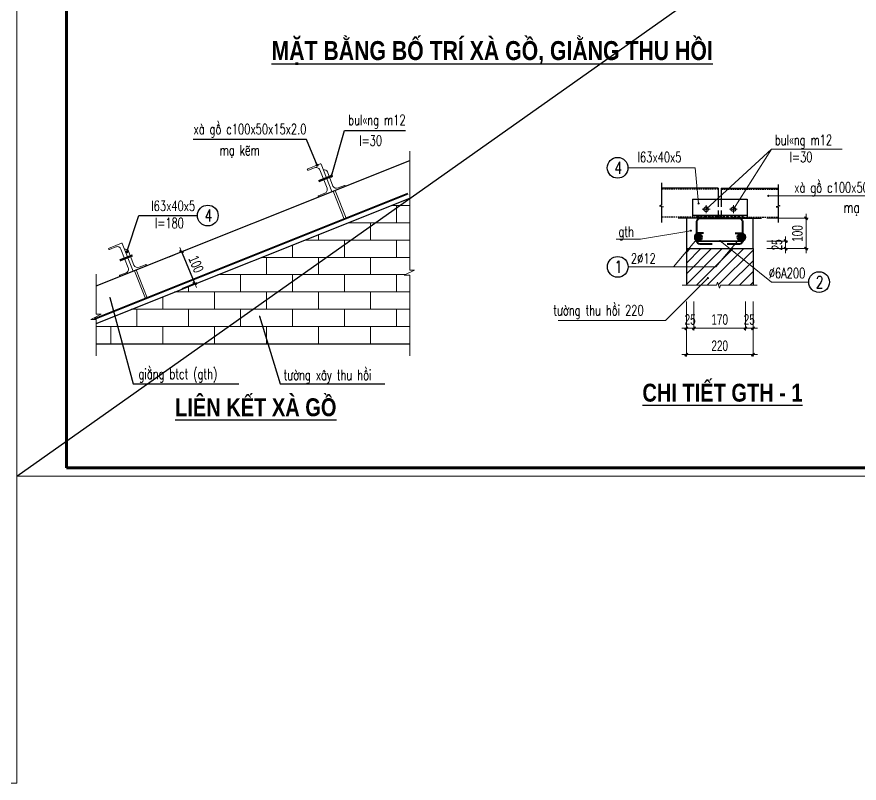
# Model space of a CAD drawing. Header units: millimetres. Extents: x -178395 to 493851, y -561170 to -280028.
# Drawn here: x 204051 to 220347, y -480365 to -465535 of the extents above; entities that cross this region are included whole.
import ezdxf
from ezdxf.enums import TextEntityAlignment as Align

# ---------------------------------------------------------------- set-up
doc = ezdxf.new("R2010")
doc.units = ezdxf.units.MM
doc.header["$MEASUREMENT"] = 0
doc.header["$PDMODE"] = 32
for name, pattern in [('CENTER', [2, 1.25, -0.25, 0.25, -0.25]), ('DASHDOT', [1, 0.5, -0.25, 0, -0.25]), ('HIDDEN', [0.375, 0.25, -0.125])]:
    doc.linetypes.add(name, pattern=pattern)
doc.layers.get('Defpoints').update_dxf_attribs({"color": 1})
doc.layers.add('8', color=8, linetype='Continuous')
doc.layers.add('KHUAT', color=25, linetype='HIDDEN')
doc.layers.add('KCS_Plotter', color=11, linetype='Continuous', plot=False)
for name, color, linetype, lineweight in [('Khungten_LCDI', 7, 'Continuous', 5), ('KICHTHUOC', 8, 'Continuous', 18), ('LC Dim', 8, 'Continuous', 18), ('LC Hatch', 252, 'Continuous', 9), ('LC ISO', 153, 'Continuous', 13), ('LC Khac', 4, 'Continuous', 9), ('LC Net dam 1', 30, 'Continuous', 30), ('LC Net dam2', 6, 'Continuous', 40), ('LC Net dam3', 1, 'Continuous', 60), ('LC Net thay', 63, 'Continuous', 25), ('LC Net truc', 79, 'DASHDOT', 13), ('LC Text1', 3, 'Continuous', 20), ('LC Text2', 7, 'Continuous', 25), ('NOTES', 8, 'Continuous', 15), ('truc', 76, 'CENTER', 9)]:
    doc.layers.add(name, color=color, linetype=linetype, lineweight=lineweight)
doc.styles.add('HOATBIF', font='hoatbif.shx', dxfattribs={"width": 0.7})
doc.styles.add('Khungten', font='VHAVAN.TTF', dxfattribs={"width": 0.9, "height": 5000})
doc.styles.add('LC 1', font='VHAVANB.TTF')
doc.styles.add('LC 3', font='vnsimli.shx', dxfattribs={"width": 0.75})
doc.styles.add('LC3', font='VHARIALB.TTF', dxfattribs={"width": 0.8})
doc.styles.add('Title', font='VHBLACK.TTF', dxfattribs={"width": 0.8})
doc.dimstyles.new('1-20', dxfattribs={"dimscale": 100, "dimtxt": 2.5, "dimasz": 0.35, "dimexe": 0.5, "dimexo": 0, "dimgap": 0.8, "dimtad": 1, "dimdec": 0, "dimlfac": 0.2, "dimzin": 0, "dimdsep": 46, "dimtxsty": 'HOATBIF', "dimblk1": 'DOT', "dimblk2": 'DOT', "dimsah": 1, "dimcen": -1, "dimdle": 1, "dimclrd": 256, "dimclre": 256, "dimclrt": 4, "dimadec": 3, "dimazin": 2, "dimtfac": 0.3333333333333333, "dimtdec": 0, "dimtix": 1, "dimtmove": 2, "dimatfit": 3, "dimldrblk": 'DOT', "dimfxl": 1, "dimtvp": 0.8333333333333334, "dimtolj": 1, "dimtzin": 0, "dimarcsym": 0})
doc.dimstyles.new('1.4 of 1-100', dxfattribs={"dimscale": 140, "dimtxt": 2.5, "dimasz": 0.35, "dimexe": 0.5, "dimexo": 0, "dimgap": 0.8, "dimtad": 1, "dimdec": 0, "dimzin": 0, "dimdsep": 46, "dimtxsty": 'HOATBIF', "dimblk1": 'DOT', "dimblk2": 'DOT', "dimsah": 1, "dimcen": -1, "dimdle": 1, "dimclrd": 256, "dimclre": 256, "dimclrt": 4, "dimadec": 3, "dimazin": 2, "dimtfac": 0.3333333333333333, "dimtdec": 0, "dimtix": 1, "dimtmove": 2, "dimatfit": 3, "dimldrblk": 'DOT', "dimfxl": 1, "dimtvp": 0.8333333333333331, "dimtolj": 1, "dimtzin": 0, "dimarcsym": 0})
doc.dimstyles.new('DIM CHUAN', dxfattribs={"dimscale": 60, "dimtxt": 2.5, "dimasz": 0.35, "dimexe": 0.5, "dimexo": 0, "dimgap": 0.8, "dimtad": 1, "dimdec": 0, "dimzin": 0, "dimdsep": 46, "dimtxsty": 'HOATBIF', "dimblk1": 'DOT', "dimblk2": 'DOT', "dimsah": 1, "dimcen": -1, "dimdle": 1, "dimclrd": 256, "dimclre": 256, "dimclrt": 4, "dimadec": 3, "dimazin": 2, "dimtfac": 0.3333333333333333, "dimtdec": 0, "dimtix": 1, "dimtmove": 2, "dimatfit": 3, "dimldrblk": 'DOT', "dimfxl": 1, "dimtvp": 0.8333333333333331, "dimtolj": 1, "dimtzin": 0, "dimarcsym": 0})
doc.dimstyles.new('mb', dxfattribs={"dimscale": 71, "dimtxt": 2.5, "dimasz": 0.35, "dimexe": 0.5, "dimexo": 0, "dimgap": 0.8, "dimtad": 1, "dimdec": 0, "dimzin": 0, "dimdsep": 46, "dimtxsty": 'HOATBIF', "dimblk1": 'DOT', "dimblk2": 'DOT', "dimsah": 1, "dimcen": -1, "dimdle": 1, "dimclrd": 256, "dimclre": 256, "dimclrt": 4, "dimadec": 3, "dimazin": 2, "dimtfac": 0.3333333333333333, "dimtdec": 0, "dimtix": 1, "dimtmove": 2, "dimatfit": 3, "dimldrblk": 'DOT', "dimfxl": 1, "dimtvp": 0.8333333333333331, "dimtolj": 1, "dimtzin": 0, "dimarcsym": 0})

# ---------------------------------------------------------------- blocks, each defined once
blk = doc.blocks.new('lcdi fix')
at = {"layer": 'Defpoints', "lineweight": 0}
blk.add_lwpolyline([(-1199.999999582767, -14849.99999999255), (-1199.999999582767, 14849.99999999255), (40799.99891111254, 14849.99999999255), (40799.99891111254, -14849.99999999255)], close=True, dxfattribs=at)
at = {"layer": 'Khungten_LCDI', "color": 5, "lineweight": 60}
blk.add_lwpolyline([(0, -14649.99999999255), (0, 14649.99999999255), (40599.99891117215, 14649.99999999255), (40599.99891117215, -14649.99999999255)], close=True, dxfattribs=at)
at = {"color": 7, "style": 'Khungten', "width": 0.8}
for tag, p in [('REVISION', (39498.75271332351, -10746.30395446718)), ('NGAYHT', (39546.07422497955, -11609.37091637403))]:
    blk.add_attdef(tag, text='', height=199.998925739526, dxfattribs=at).set_placement(p, align=Align.CENTER)
at = {"layer": 'LC Text1', "color": 3, "style": 'LC 1', "width": 1.834005631990714}
for tag, p, p2 in [('TENBANVE1', (36912.65773373929, -8885.760238945484), (40339.14503431407, -8885.760238945484)), ('TENBANVE2', (36912.65773373929, -9562.465564332902), (40339.14503431407, -9562.465564332902))]:
    blk.add_attdef(tag, text='', height=249.9999935159642, dxfattribs=at).set_placement(p, p2, align=Align.FIT)
at = {"layer": 'LC Text1', "style": 'Title', "width": 0.7}
blk.add_attdef('SOBANVE', text='', height=249.9999935159641, dxfattribs=at).set_placement((39561.98232412425, -13896.18071823567), align=Align.CENTER)
blk = doc.blocks.new('DOT')
at = {"layer": 'LC Dim'}
blk.add_line((-3, 0), (3, 0), dxfattribs=at)
at = {"layer": 'LC Dim', "color": 4}
blk.add_line((-1, -1), (1, 1), dxfattribs=at)
blk.add_lwpolyline([(0.5, 1), (-1, -0.5), (-0.5, -1), (1, 0.5)], close=True, dxfattribs=at)
blk = doc.blocks.new('*D498')
at = {"layer": 'Defpoints', "color": 0, "ltscale": 2, "transparency": 16777216}
for p in [(-3608.654540436793, 1438.132831980823), (-3184.290618996, 1000.90138916399), (-3389.696993895879, 914.9385336191624)]:
    blk.add_point(p, dxfattribs=at)
at = {"layer": 'LC Dim', "lineweight": -2, "ltscale": 2, "transparency": 16777216}
for p, q in [((-3608.654540436793, 1438.132831980823), (-3370.961543670694, 1537.607683990557)), ((-3393.78976801148, 1501.495052219296), (-3193.749016521435, 1023.502024470344)), ((-3389.696993895879, 914.9385336191624), (-3152.003997129779, 1014.413385628896))]:
    blk.add_line(p, q, dxfattribs=at)
at = {"layer": 'LC Dim', "lineweight": -2, "ltscale": 2, "transparency": 16777216, "xscale": 24.5, "yscale": 24.5, "zscale": 24.5}
for p, rotation in [((-3403.248165536915, 1524.09568752565), 112.7093784008756), ((-3184.290618996, 1000.90138916399), 292.7093784008756)]:
    blk.add_blockref('DOT', p, dxfattribs=dict(at, rotation=rotation))
at = {"layer": 'LC Dim', "color": 4, "ltscale": 2, "transparency": 16777216, "insert": (-3161.394242614951, 1317.897723850937), "char_height": 175, "attachment_point": 5, "rotation": 292.7093784008756, "style": 'HOATBIF'}
blk.add_mtext('\\A1;100', dxfattribs=at)
blk = doc.blocks.new('_Dot')
at = {"color": 0, "linetype": 'ByBlock', "lineweight": -2}
blk.add_line((-0.5, 0), (-1, 0), dxfattribs=at)
at = {"color": 0, "linetype": 'ByBlock', "const_width": 0.5}
blk.add_lwpolyline([(-0.25, 0, 1), (0.25, 0, 1)], format="xyb", close=True, dxfattribs=at)
blk = doc.blocks.new('TIEUDE1')
at = {"layer": 'LC Text2', "color": 7, "style": 'LC 1'}
blk.add_attdef('TIªU§Ò', text='', height=5, dxfattribs=at).set_placement((0, 0), align=Align.BOTTOM_CENTER)
blk.add_attdef('TL', text='', height=3, dxfattribs=at).set_placement((0, -2), align=Align.TOP_CENTER)
blk = doc.blocks.new('theptron1')
at = {"layer": 'LC Net dam3'}
for p, q in [((-0.5, 0), (0.5, 0)), ((-0.3535533905960619, 0.353553390592424), (0.3535533905960619, -0.353553390592424)), ((0.3535533905960619, 0.353553390592424), (-0.3535533905960619, -0.353553390592424)), ((0, 0.5), (0, -0.5))]:
    blk.add_line(p, q, dxfattribs=at)
blk.add_circle((0, 0), 0.4999999999978782, dxfattribs=at)
blk = doc.blocks.new('*D1304')
at = {"layer": 'Defpoints', "color": 0, "ltscale": 2, "transparency": 16777216}
for p in [(724.9209340522648, 1652.937950825552), (1824.920934052265, 1652.937950825552), (1824.920934052265, 777.098471977748)]:
    blk.add_point(p, dxfattribs=at)
at = {"layer": 'LC Dim', "lineweight": -2, "ltscale": 2, "transparency": 16777216}
for p, q in [((724.9209340522648, 1652.937950825552), (724.9209340522648, 742.098471977748)), ((1824.920934052265, 1652.937950825552), (1824.920934052265, 742.098471977748)), ((749.4209340522648, 777.098471977748), (1800.420934052265, 777.098471977748))]:
    blk.add_line(p, q, dxfattribs=at)
at = {"layer": 'LC Dim', "lineweight": -2, "ltscale": 2, "transparency": 16777216, "xscale": 24.5, "yscale": 24.5, "zscale": 24.5, "rotation": 180}
blk.add_blockref('DOT', (724.9209340522648, 777.098471977748), dxfattribs=at)
at = {"layer": 'LC Dim', "lineweight": -2, "ltscale": 2, "transparency": 16777216, "xscale": 24.5, "yscale": 24.5, "zscale": 24.5}
blk.add_blockref('DOT', (1824.920934052265, 777.098471977748), dxfattribs=at)
at = {"layer": 'LC Dim', "color": 4, "ltscale": 2, "transparency": 16777216, "insert": (1274.920934052265, 920.598471977748), "char_height": 175, "attachment_point": 5, "style": 'HOATBIF'}
blk.add_mtext('\\A1;220', dxfattribs=at)
blk = doc.blocks.new('*D1305')
at = {"layer": 'Defpoints', "color": 0, "ltscale": 2, "transparency": 16777216}
for p in [(724.9209340522648, 1652.937950825552), (849.9209340519737, 1652.937950825552), (849.9209340519737, 1210.190448017209)]:
    blk.add_point(p, dxfattribs=at)
at = {"layer": 'LC Dim', "lineweight": -2, "ltscale": 2, "transparency": 16777216}
for p, q in [((724.9209340522648, 1652.937950825552), (724.9209340522648, 1175.190448017209)), ((849.9209340519737, 1652.937950825552), (849.9209340519737, 1175.190448017209)), ((700.4209340522648, 1210.190448017209), (675.9209340522648, 1210.190448017209)), ((724.9209340522648, 1210.190448017209), (849.9209340519737, 1210.190448017209)), ((874.4209340519737, 1210.190448017209), (898.9209340519737, 1210.190448017209))]:
    blk.add_line(p, q, dxfattribs=at)
at = {"layer": 'LC Dim', "lineweight": -2, "ltscale": 2, "transparency": 16777216, "xscale": 24.5, "yscale": 24.5, "zscale": 24.5}
blk.add_blockref('DOT', (724.9209340522648, 1210.190448017209), dxfattribs=at)
at = {"layer": 'LC Dim', "lineweight": -2, "ltscale": 2, "transparency": 16777216, "xscale": 24.5, "yscale": 24.5, "zscale": 24.5, "rotation": 180}
blk.add_blockref('DOT', (849.9209340519737, 1210.190448017209), dxfattribs=at)
at = {"layer": 'LC Dim', "color": 4, "ltscale": 2, "transparency": 16777216, "insert": (787.4209340521193, 1353.690448017209), "char_height": 175, "attachment_point": 5, "style": 'HOATBIF'}
blk.add_mtext('\\A1;25', dxfattribs=at)
blk = doc.blocks.new('*D1306')
at = {"layer": 'Defpoints', "color": 0, "ltscale": 2, "transparency": 16777216}
for p in [(1699.920934052963, 1652.937950825552), (1824.920934052265, 1652.937950825552), (1699.920934052963, 1210.190448017209)]:
    blk.add_point(p, dxfattribs=at)
at = {"layer": 'LC Dim', "lineweight": -2, "ltscale": 2, "transparency": 16777216}
for p, q in [((1699.920934052963, 1652.937950825552), (1699.920934052963, 1175.190448017209)), ((1824.920934052265, 1652.937950825552), (1824.920934052265, 1175.190448017209)), ((1675.420934052963, 1210.190448017209), (1650.920934052963, 1210.190448017209)), ((1824.920934052265, 1210.190448017209), (1699.920934052963, 1210.190448017209)), ((1849.420934052265, 1210.190448017209), (1873.920934052265, 1210.190448017209))]:
    blk.add_line(p, q, dxfattribs=at)
at = {"layer": 'LC Dim', "lineweight": -2, "ltscale": 2, "transparency": 16777216, "xscale": 24.5, "yscale": 24.5, "zscale": 24.5}
blk.add_blockref('DOT', (1699.920934052963, 1210.190448017209), dxfattribs=at)
at = {"layer": 'LC Dim', "lineweight": -2, "ltscale": 2, "transparency": 16777216, "xscale": 24.5, "yscale": 24.5, "zscale": 24.5, "rotation": 180}
blk.add_blockref('DOT', (1824.920934052265, 1210.190448017209), dxfattribs=at)
at = {"layer": 'LC Dim', "color": 4, "ltscale": 2, "transparency": 16777216, "insert": (1762.420934052614, 1353.690448017209), "char_height": 175, "attachment_point": 5, "style": 'HOATBIF'}
blk.add_mtext('\\A1;25', dxfattribs=at)
blk = doc.blocks.new('*D1307')
at = {"layer": 'Defpoints', "color": 0, "ltscale": 2, "transparency": 16777216}
for p in [(849.9209340519737, 1652.937950825552), (1699.920934052963, 1652.937950825552), (1699.920934052963, 1210.190448017209)]:
    blk.add_point(p, dxfattribs=at)
at = {"layer": 'LC Dim', "lineweight": -2, "ltscale": 2, "transparency": 16777216}
for p, q in [((849.9209340519737, 1652.937950825552), (849.9209340519737, 1175.190448017209)), ((1699.920934052963, 1652.937950825552), (1699.920934052963, 1175.190448017209)), ((874.4209340519737, 1210.190448017209), (1675.420934052963, 1210.190448017209))]:
    blk.add_line(p, q, dxfattribs=at)
at = {"layer": 'LC Dim', "lineweight": -2, "ltscale": 2, "transparency": 16777216, "xscale": 24.5, "yscale": 24.5, "zscale": 24.5, "rotation": 180}
blk.add_blockref('DOT', (849.9209340519737, 1210.190448017209), dxfattribs=at)
at = {"layer": 'LC Dim', "lineweight": -2, "ltscale": 2, "transparency": 16777216, "xscale": 24.5, "yscale": 24.5, "zscale": 24.5}
blk.add_blockref('DOT', (1699.920934052963, 1210.190448017209), dxfattribs=at)
at = {"layer": 'LC Dim', "color": 4, "ltscale": 2, "transparency": 16777216, "insert": (1274.920934052469, 1353.690448017209), "char_height": 175, "attachment_point": 5, "style": 'HOATBIF'}
blk.add_mtext('\\A1;170', dxfattribs=at)
blk = doc.blocks.new('*D1308')
at = {"layer": 'Defpoints', "color": 0, "ltscale": 2, "transparency": 16777216}
for p in [(2051.066792997271, 2648.759488234065), (2362.124271565526, 2648.759488234065), (2051.066792997271, 2523.75948823453)]:
    blk.add_point(p, dxfattribs=at)
at = {"layer": 'LC Dim', "lineweight": -2, "ltscale": 2, "transparency": 16777216}
for p, q in [((2051.066792997271, 2648.759488234065), (2397.124271565526, 2648.759488234065)), ((2362.124271565526, 2673.259488234065), (2362.124271565526, 2697.759488234065)), ((2362.124271565526, 2523.75948823453), (2362.124271565526, 2648.759488234065)), ((2051.066792997271, 2523.75948823453), (2397.124271565526, 2523.75948823453)), ((2362.124271565526, 2499.25948823453), (2362.124271565526, 2474.75948823453))]:
    blk.add_line(p, q, dxfattribs=at)
at = {"layer": 'LC Dim', "lineweight": -2, "ltscale": 2, "transparency": 16777216, "xscale": 24.5, "yscale": 24.5, "zscale": 24.5}
for p, rotation in [((2362.124271565526, 2648.759488234065), 270), ((2362.124271565526, 2523.75948823453), 90)]:
    blk.add_blockref('DOT', p, dxfattribs=dict(at, rotation=rotation))
at = {"layer": 'LC Dim', "color": 4, "ltscale": 2, "transparency": 16777216, "insert": (2218.624271565526, 2586.259488234296), "char_height": 175, "attachment_point": 5, "rotation": 90, "style": 'HOATBIF'}
blk.add_mtext('\\A1;25', dxfattribs=at)
blk = doc.blocks.new('*D1309')
at = {"layer": 'Defpoints', "color": 0, "ltscale": 2, "transparency": 16777216}
for p in [(2051.066792997271, 3024.189354287461), (2700.082030845837, 3024.189354287461), (2051.066792997271, 2523.75948823453)]:
    blk.add_point(p, dxfattribs=at)
at = {"layer": 'LC Dim', "lineweight": -2, "ltscale": 2, "transparency": 16777216}
for p, q in [((2051.066792997271, 3024.189354287461), (2735.082030845837, 3024.189354287461)), ((2700.082030845837, 2548.25948823453), (2700.082030845837, 2999.689354287461)), ((2051.066792997271, 2523.75948823453), (2735.082030845837, 2523.75948823453))]:
    blk.add_line(p, q, dxfattribs=at)
at = {"layer": 'LC Dim', "lineweight": -2, "ltscale": 2, "transparency": 16777216, "xscale": 24.5, "yscale": 24.5, "zscale": 24.5}
for p, rotation in [((2700.082030845837, 3024.189354287461), 90), ((2700.082030845837, 2523.75948823453), 270)]:
    blk.add_blockref('DOT', p, dxfattribs=dict(at, rotation=rotation))
at = {"layer": 'LC Dim', "color": 4, "ltscale": 2, "transparency": 16777216, "insert": (2556.582030845837, 2773.974421260995), "char_height": 175, "attachment_point": 5, "rotation": 90, "style": 'HOATBIF'}
blk.add_mtext('\\A1;100', dxfattribs=at)
blk = doc.blocks.new('nvc')
at = {"layer": 'LC Hatch', "ltscale": 2}
h = blk.add_hatch(dxfattribs=at)
h.set_pattern_fill('AR-BRSTD', color=256, scale=107.1428571428571, style=0)
h.set_pattern_definition([(0, (-1487831.567116713, -82404.16787305969), (0, 285.75), []), (90, (-1487831.567116713, -82404.16787305969), (-428.5714285714286, 285.75), [285.75, -285.75])])
h.paths.add_polyline_path([(359.631014135477, 1136.367680967203), (271.3527106299152, 1136.367680967203), (441.1525456053059, 1222.688651973614), (359.631014135477, 1222.688651973614), (359.631014135477, 2410.269518094254), (-4810.574937155718, 342.187137575238), (-4810.574937155718, 0), (359.631014135477, 0)])
at = {"layer": 'KICHTHUOC', "const_width": 36.46894935769157}
for points in [[(-1142.209237450981, 2686.927119646571), (-930.7977339959616, 2771.273119576857)], [(-4421.478378158892, 1379.985883755493), (-4210.066874717289, 1464.331883676932)]]:
    blk.add_lwpolyline(points, dxfattribs=at)
at = {"layer": 'LC ISO'}
blk.add_line((359.631014135477, 0), (-4810.574937155718, 0), dxfattribs=at)
at = {"layer": 'LC ISO', "linetype": 'ByBlock'}
for points in [[(359.631014135477, -191.8833891708637), (359.631014135477, 1136.367680967203), (271.3527106299152, 1136.367680967203), (441.1525456053059, 1222.688651973614), (359.631014135477, 1222.688651973614), (359.631014135477, 3183.068377192714)], [(-4810.574937155718, -191.8833891708637), (-4810.574937155718, 407.2012634254061), (-4898.853240661221, 407.2012634252897), (-4729.053405685772, 493.5222344319336), (-4810.574937156271, 493.5222344318172), (-4810.574937156271, 1151.300335025531)]]:
    blk.add_lwpolyline(points, dxfattribs=at)
at = {"layer": 'LC Khac'}
for p, q in [((-1115.433635290086, 2971.864237748785), (-1328.347331153971, 2886.91891413636)), ((-1101.894588954296, 2966.047493561986), (-922.0605305278004, 2514.822708506719)), ((-1328.347331153971, 2886.91891413636), (-1323.713763561871, 2875.304972865037)), ((-1207.105132574376, 2910.609487629496), (-1310.17471723679, 2869.488228668575)), ((-1123.839997640069, 2874.836510860594), (-1003.025969844501, 2571.553451011307)), ((-997.0611376543675, 2840.379299860564), (-906.8726948317926, 2607.74740038882)), ((-922.203769860309, 2515.182112807524), (-1144.632198039806, 2426.440734592732)), ((-902.7699193505832, 2522.539742700639), (-719.9728687509341, 2063.397329484462)), ((-871.5334038884175, 2535.033559163683), (-688.7366245057347, 2075.891827184008)), ((-819.1708763137722, 2576.178673142102), (-716.1012916521722, 2617.299932102789)), ((-702.5622453269752, 2611.483187906328), (-697.9286777349917, 2599.869246634771)), ((-1144.7974361175, 2426.37511947134), (-1147.734706397387, 2433.752838974702)), ((-1038.808838510377, 2488.334309178055), (-1141.908163071275, 2447.287671128637)), ((-717.8633226675593, 2058.098654909874), (-686.6270784104272, 2070.593152606743)), ((-4394.702776008795, 1664.923001851072), (-4607.616471875299, 1579.977678242023)), ((-4607.616471875299, 1579.977678242023), (-4602.98290428058, 1568.363736968371)), ((-4486.374273295703, 1603.668251734343), (-4589.443857957391, 1562.546992774005)), ((-4403.109138358748, 1567.89527496323), (-4280.645539464793, 1260.47124754556)), ((-4382.156457231977, 1661.001668612356), (-4199.691229222677, 1203.770429026918)), ((-4279.272107373123, 1534.039408346987), (-4186.141835554372, 1300.806164492271)), ((-4098.440017034489, 1269.237437242991), (-3995.370432372103, 1310.358696203562)), ((-3981.831386048972, 1304.541952008964), (-3977.19781845501, 1292.928010735428)), ((-4422.467378527814, 1115.272840105579), (-4425.404648809592, 1122.650559610571)), ((-4209.347712169591, 1200.334369880264), (-4422.261408036124, 1115.389046271099)), ((-4316.478780922029, 1177.232029813924), (-4419.578105481472, 1136.185391762294)), ((-4180.379994403382, 1211.495712680859), (-3997.582943803587, 752.3532994674752)), ((-4149.1434789411, 1223.98952914367), (-3966.346699546426, 764.8477971643442)), ((-3997.582943803587, 752.3532994674752), (-3966.346699546426, 764.8477971643442))]:
    blk.add_line(p, q, dxfattribs=at)
for centre, radius, start, end in [((-1111.572484215183, 2962.186342491652), 10.4196998164833, 21.75031853069788, 111.7503185471089), ((-1314.035868302992, 2879.166123933741), 10.4196998164833, 201.7503185306979, 291.7503185471089), ((-1183.359053491688, 2851.090431775316), 64.08115387137232, 21.75031853069788, 111.7503185471089), ((-1050.003495834608, 2818.230368212797), 57.38874857824896, 22.70245318795575, 102.8518214573212), ((-1062.511826650021, 2547.870538774645), 64.08115387137232, 291.7088432064139, 21.70884321508537), ((-846.6030203020928, 2637.576392060961), 67.24732271517342, 206.3319759715677, 294.074814216418), ((-712.2401405858836, 2607.622036837856), 10.4196998164833, 21.75031853069788, 111.7503185471089), ((-1138.054018659357, 2437.606983388774), 10.4196998164833, 111.7088432064139, 201.7088432150854), ((-4593.305009021613, 1572.224888036726), 10.4196998164833, 201.7503185306979, 291.7503185471089), ((-4462.628194210891, 1544.149195878184), 64.08115387137232, 21.75031853069788, 111.7503185471089), ((-4390.841624933193, 1655.245106593939), 10.4196998164833, 21.75031853069788, 111.7503185471089), ((-4332.214465553276, 1511.890476699919), 57.38874857824896, 22.70245318795575, 102.8518214573212), ((-4340.181769061586, 1236.768259410397), 64.08115387137232, 291.7088432064139, 21.70884321508537), ((-4125.872161023974, 1330.635156164411), 67.24732271517342, 206.3319759715677, 294.074814216418), ((-3991.509281305931, 1300.68080093828), 10.4196998164833, 21.75031853069788, 111.7503185471089), ((-4415.723961069671, 1126.504704022431), 10.4196998164833, 111.7088432064139, 201.7088432150854)]:
    blk.add_arc(centre, radius, start, end, dxfattribs=at)
at = {"layer": 'LC Net dam2'}
blk.add_line((-4839.755633154869, 415.1388775734231), (330.4503181362088, 2483.221258092322), dxfattribs=at)
at = {"layer": 'LC Net thay'}
for p, q in [((-4810.574937156271, 959.4169458545512), (359.631014135477, 3027.499326373567)), ((-4810.574937155718, 342.187137575238), (359.631014135477, 2410.269518094254))]:
    blk.add_line(p, q, dxfattribs=at)
at = {"layer": 'LC Text2', "ltscale": 100}
blk.add_circle((-2969.224181205689, 2120.973350084736, 52.098499082418), 171.2203749233894, dxfattribs=at)
at = {"layer": 'LC Text2'}
ref = blk.add_blockref('TIEUDE1', (-2177.846303840066, -1276.945230751648, 52.098499082418), dxfattribs=dict(at, xscale=59.99999844385714, yscale=59.99999844385714, zscale=59.99999844385714))
ref.add_attrib('TIªU§Ò', '%%Uliªn kÕt xµ gå', dxfattribs={"color": 7, "height": 295.4648684881508, "style": 'LC3', "width": 0.8}).set_placement((-2177.846303840066, -1276.945230751648, 52.098499082418), align=Align.BOTTOM_CENTER)
at = {"layer": 'LC Text1', "color": 3, "style": 'LC 3', "width": 0.7}
for s, p in [('bul«ng m12', (-652.6829990160331, 3612.514103786787)), ('xµ gå c100x50x15x2.0', (-3204.644759324801, 3463.332172457711, 52.09849908241709)), ('l=30', (-473.2307700158126, 3272.443740594783)), ('m¹ kÏm', (-2773.628802288978, 3113.681091043632, 52.09849908241709)), ('gi»ng btct (gth)', (-4112.223369550586, -575.6824535791529)), ('t\xadêng x©y thu håi', (-1719.040171693909, -592.2189433298772))]:
    blk.add_text(s, height=170, dxfattribs=at).set_placement(p)
for s, p in [('l63x40x5', (-3539.670648923478, 2196.240792857367, 52.09849908241652)), ('l=180', (-3603.109215999997, 1912.650865244563, 52.09849908241652))]:
    blk.add_text(s, height=170, dxfattribs=at).set_placement(p, align=Align.CENTER)
at = {"layer": 'LC Text2', "ltscale": 100, "style": 'LC 3', "width": 0.75}
blk.add_text('4', height=195.5555601308527, dxfattribs=at).set_placement((-2959.561979772567, 2120.973350084736, 52.098499082418), align=Align.MIDDLE_CENTER)
at = {"layer": 'LC Dim', "ltscale": 2}
dim = blk.add_aligned_dim(p1=(-3608.654540436793, 1438.132831980824), p2=(-3389.696993895879, 914.9385336191626), distance=222.66879301538995, text='100', dimstyle='mb', override={"dimscale": 70}, dxfattribs=at)
dim.commit()
dim.dimension.update_dxf_attribs({"geometry": '*D498', "text_midpoint": (-3161.394242614951, 1317.897723850937)})
for points, dimstyle, override in [([(-930.7977339959616, 2771.273119576857), (-717.2103916150081, 3523.907991105691), (289.0858773380023, 3523.907991105691)], '1.4 of 1-100', {"dimgap": 0.8, "dimtad": 1}), ([(-1166.48117593881, 2951.498005119036), (-1342.638545284673, 3377.617841226165), (-3210.359072811829, 3377.617841226165)], '1.4 of 1-100', {"dimgap": 0.8, "dimtad": 1}), ([(-4582.282648185894, 768.3321269402513, 52.098499082418), (-4199.98465740199, -654.6607120520202, 52.098499082418), (-2457.553809195364, -654.6607120520202, 52.098499082418)], 'DIM CHUAN', {"dimlfac": 0.2}), ([(-2116.924259570325, 458.6892697974108, 52.098499082418), (-1777.366890429999, -654.6607120520202, 52.098499082418), (-52.03044816550391, -654.6607120520202, 52.098499082418)], 'DIM CHUAN', {"dimlfac": 0.2})]:
    blk.add_leader(points, dimstyle=dimstyle, override=override, dxfattribs=at)
blk.add_leader([(-4302.281402427485, 1520.117841226165, 52.098499082418), (-4106.473844713983, 2120.973350084736, 52.098499082418), (-3140.444556129121, 2120.973350084736, 52.098499082418)], dimstyle='1.4 of 1-100', dxfattribs=at)
blk = doc.blocks.new('sbsbx')
at = {"layer": 'LC Hatch', "ltscale": 2}
h = blk.add_hatch(dxfattribs=at)
h.set_pattern_fill('ANSI31', color=256, scale=1000, style=0)
h.set_pattern_definition([(45, (107294.1999832609, 500672.094045725), (-88.38834764831844, 88.38834764831844), [])])
h.paths.add_polyline_path([(1824.920934052265, 2523.759488234762), (724.9209340521775, 2524.597408352653), (724.9209340523521, 1922.099796706345), (1219.584808894695, 1921.26187658729), (1236.731952823349, 1968.373267338728), (1271.026240678475, 1874.150485835038), (1288.173384608643, 1921.261876586359), (1824.920934052265, 1921.261876584264)])
at = {"layer": '8'}
for p, q in [((894.9155485894589, 3023.759488234587), (937.3835678862524, 3072.895841281686)), ((937.3835678862524, 3023.759488234587), (894.9155485894589, 3072.895841281686)), ((956.1768349431804, 3023.759488234587), (998.6448542399739, 3072.895841281686)), ((998.6448542399739, 3023.759488234587), (956.1768349431804, 3072.895841281686)), ((1017.438121298037, 3023.759488234587), (1059.906140594976, 3072.895841281686)), ((1059.906140594976, 3023.759488234587), (1017.438121298037, 3072.895841281686)), ((1078.699407651846, 3023.759488234587), (1121.167426949978, 3072.895841281686)), ((1121.167426949978, 3023.759488234587), (1078.699407651846, 3072.895841281686)), ((1139.960694006877, 3023.759488234587), (1182.428713303671, 3072.895841281686)), ((1182.428713303671, 3023.759488234587), (1139.960694006877, 3072.895841281686)), ((1201.221980360569, 3023.759488234587), (1243.689999658731, 3072.895841281686)), ((1243.689999658731, 3023.759488234587), (1201.221980360569, 3072.895841281686)), ((1262.483266715572, 3023.759488234587), (1304.951286013733, 3072.895841281686)), ((1304.951286013733, 3023.759488234587), (1262.483266715572, 3072.895841281686)), ((1323.744553070661, 3023.759488234587), (1366.212572367484, 3072.895841281686)), ((1366.212572367484, 3023.759488234587), (1323.744553070661, 3072.895841281686)), ((1385.005839424382, 3023.759488234587), (1427.473858722486, 3072.895841281686)), ((1427.473858722486, 3023.759488234587), (1385.005839424382, 3072.895841281686)), ((1446.267125779268, 3023.759488234587), (1488.735145077488, 3072.895841281686)), ((1488.735145077488, 3023.759488234587), (1446.267125779268, 3072.895841281686)), ((1507.528412134387, 3023.759488234587), (1549.99643143118, 3072.895841281686)), ((1549.99643143118, 3023.759488234587), (1507.528412134387, 3072.895841281686)), ((1568.78969848936, 3023.759488234587), (1611.257717786182, 3072.895841281686)), ((1611.257717786182, 3023.759488234587), (1568.78969848936, 3072.895841281686)), ((1630.050984843052, 3023.759488234587), (1672.519004139904, 3072.895841281686)), ((1672.519004139904, 3023.759488234587), (1630.050984843052, 3072.895841281686))]:
    blk.add_line(p, q, dxfattribs=at)
for points in [[(313.1513249872369, 3611.925957438943), (313.1513249872369, 3239.044252855994), (282.5355486237386, 3231.49585240864), (343.7671013533836, 3216.123149059538), (313.1513249872369, 3208.574748614861), (313.1513249872369, 2954.294674626144)], [(2236.690543115488, 3579.425957439526), (2236.690543115488, 3239.04425285646), (2267.306319480354, 3231.495852408989), (2206.07476675068, 3216.12314906012), (2236.690543115488, 3208.574748615327), (2236.690543115488, 2954.29467462661)]]:
    blk.add_lwpolyline(points, dxfattribs=at)
at = {"layer": 'KHUAT', "ltscale": 100}
for p, q in [((1249.914682487404, 3503.854511984915), (313.1513249872369, 3503.854511984915)), ((1299.927185615292, 3503.854511984915), (2236.690543115488, 3503.854511984915)), ((1249.914682487404, 3043.764489484543), (313.1513249872369, 3043.764489484543)), ((1299.927185615292, 3043.985105147469), (2236.690543115488, 3043.985105147469))]:
    blk.add_line(p, q, dxfattribs=at)
at = {"layer": 'KHUAT', "ltscale": 500}
for p, q in [((1249.914682490082, 3338.838257922151), (1249.914682490082, 3023.759488234587)), ((1299.927185615292, 3338.838257922151), (1299.927185615292, 3023.759488234587))]:
    blk.add_line(p, q, dxfattribs=at)
at = {"layer": 'LC Net dam2'}
blk.add_lwpolyline([(1149.88967623905, 2599.565762975253), (949.8396637391706, 2599.565762975253, -0.4142135623730951), (899.8271606138733, 2649.578266100259), (899.8271606138733, 2973.746985109523, -0.4142135623730951), (949.8396637391706, 3023.759488234762), (1274.920934052265, 3023.759488234762), (1600.002204364166, 3023.759488234762, -0.4142135623730951), (1650.014707489376, 2973.746985109523), (1650.014707489376, 2649.578266100259, -0.4142135623730951), (1600.002204364166, 2599.565762975253), (1399.952191864257, 2599.565762975253)], format="xyb", dxfattribs=at)
at = {"layer": 'LC Net dam2', "flags": 128}
blk.add_lwpolyline([(1007.355488044559, 2777.605980939465), (913.1784359266749, 2777.605980939465, 0.8202559291831439), (913.1784359266749, 2652.427999280626), (1646.776763476868, 2648.673342750524, 0.8207386277365065), (1646.776763476868, 2774.188392177457), (1530.754286208539, 2774.188392177457)], format="xyb", dxfattribs=at)
at = {"layer": 'LC Net thay'}
for p, q in [((1249.914682490082, 3523.859513234755), (313.1513249872369, 3523.859513234172)), ((1249.914682490082, 3523.859513234755), (1249.914682490082, 3338.838257922151)), ((1299.927185615292, 3523.859513234755), (1299.927185615292, 3338.838257922151)), ((1299.927185615292, 3523.859513234755), (2236.690543115488, 3523.859513234755)), ((824.8146574889543, 3338.838257922151), (824.8146574889543, 3023.759488234587)), ((824.8146574889543, 3338.838257922151), (1725.027210615139, 3338.838257922151)), ((1725.027210615139, 3338.838257922151), (1725.027210615139, 3023.759488234587)), ((824.8146574889543, 3073.771991359594), (1725.027210615139, 3073.771991359594)), ((1549.920934052265, 3023.759488234762), (588.1513249868294, 3023.759488234064)), ((999.9209340522648, 3023.759488234762), (1961.690543115081, 3023.759488234762)), ((724.9209340522648, 2523.759488234762), (724.9209340522648, 1921.261876588454)), ((1824.920934052265, 2523.759488234762), (1824.920934052265, 1921.261876584264))]:
    blk.add_line(p, q, dxfattribs=at)
blk.add_lwpolyline([(1824.920934052265, 2523.759488234762), (1824.920934052265, 3023.759488234762), (724.9209340522648, 3023.759488234762), (724.9209340522648, 2523.759488234762)], close=True, dxfattribs=at)
at = {"layer": 'LC Net thay', "extrusion": (0, 0, -1)}
blk.add_ellipse((1049.864669990173, 3173.79699760949), major_axis=(-40.01000250004292, -1.11875e-11), ratio=0.8750000000000001, dxfattribs=at)
at = {"layer": 'LC Net thay'}
blk.add_ellipse((1499.977198115288, 3173.79699760949), major_axis=(40.01000250004294, 0), ratio=0.8750000000000001, dxfattribs=at)
at = {"layer": 'LC Net truc', "ltscale": 500}
for p, q in [((1049.864669990173, 3108.780743547075), (1049.864669990173, 3238.813251672138)), ((1499.977198115288, 3108.780743547075), (1499.977198115288, 3238.813251672138)), ((984.8484159268846, 3173.796997609665), (1114.880924051366, 3173.796997609665)), ((1564.993452177645, 3173.796997609665), (1434.960944052, 3173.796997609665))]:
    blk.add_line(p, q, dxfattribs=at)
at = {"layer": 'LC Text2', "ltscale": 100}
for centre in [(-408.7690818888077, 3857.634316815122, 0.02851353393791811), (-406.6850997892616, 2223.348602529499, 0.02851353393791811), (2913.112461556564, 1972.162066109711, 0.02851353393791811)]:
    blk.add_circle(centre, 171.2203749233894, dxfattribs=at)
at = {"layer": 'NOTES', "linetype": 'Continuous'}
blk.add_lwpolyline([(656.332358336862, 1921.261876588687), (1219.584808894579, 1921.26187658729), (1236.731952823349, 1968.373267338844), (1271.026240678475, 1874.150485835271), (1288.173384608643, 1921.261876586359), (1893.509509766358, 1921.261876584031)], dxfattribs=at)
at = {"layer": 'LC Dim', "yscale": 100, "rotation": 180}
for p, xscale, zscale in [((925.6054771672643, 2711.544299014495, -1.197568425392603), 100, 100), ((1624.236390937382, 2711.544299014495, -1.197568425392603), -100, 99.99999999995258)]:
    blk.add_blockref('theptron1', p, dxfattribs=dict(at, xscale=xscale, zscale=zscale))
at = {"layer": 'LC Text2'}
ref = blk.add_blockref('TIEUDE1', (1320.844858201861, -88.47822460182942), dxfattribs=dict(at, xscale=59.99999844385714, yscale=59.99999844385714, zscale=59.99999844385714))
ref.add_attrib('TIªU§Ò', '%%Uchi tiÕt GTH - 1', dxfattribs={"color": 7, "height": 295.4648684881508, "style": 'LC3', "width": 0.8}).set_placement((1320.844858201861, -88.47822460182942), align=Align.BOTTOM_CENTER)
at = {"layer": 'LC Text1', "color": 3, "style": 'LC 3', "width": 0.7}
for s, height, p in [('bul«ng m12', 170, (2183.63290315296, 4231.108614844561)), ('l=30', 170, (2426.516273395682, 3950.452289593697)), ('xµ gå c100x50x15x2.0', 170, (2504.844393744454, 3447.707792338973)), ('m¹ kÏm', 181.3333333333337, (3317.200652178726, 3112.083034627838, 55.57173235457836)), ('gth', 170, (-394.7928707244282, 2720.711270859698, 0.02851353393791811)), ('2%%C12', 170, (-188.4420932884386, 2276.068051593145, 0.02851353393791811)), ('%%C6A200', 170, (2083.907487256278, 2035.95660849585, 0.02851353393791811)), ('t\xadêng thu håi 220', 170, (-1468.791013536218, 1422.668085781857, 0.02851353393791811))]:
    blk.add_text(s, height=height, dxfattribs=at).set_placement(p)
blk.add_text('l63x40x5', height=170, dxfattribs=at).set_placement((282.4550977718027, 3948.489385845431, 0.02851353393791811), align=Align.CENTER)
at = {"layer": 'LC Text2', "ltscale": 100, "style": 'LC 3', "width": 0.75}
for s, p in [('4', (-399.106880455598, 3857.634316815122, 0.02851353393791811)), ('1', (-397.0228983560519, 2223.348602529499, 0.02851353393791811)), ('2', (2922.774662989774, 1972.162066109711, 0.02851353393791811))]:
    blk.add_text(s, height=195.5555601308527, dxfattribs=at).set_placement(p, align=Align.MIDDLE_CENTER)
at = {"layer": 'LC Dim', "ltscale": 2}
for base, p1, p2, angle, picture, middle in [((2700.082030845837, 3024.189354287461), (2051.06679299727, 2523.759488234529), (2051.06679299727, 3024.18935428746), 90, '*D1309', (2556.582030845837, 2773.974421260995)), ((2362.124271565526, 2648.759488234065), (2051.06679299727, 2523.759488234529), (2051.06679299727, 2648.759488234064), 90, '*D1308', (2218.624271565526, 2586.259488234296)), ((1699.920934052963, 1210.190448017209), (1824.920934052265, 1652.937950825552), (1699.920934052963, 1652.937950825552), 180, '*D1306', (1762.420934052614, 1353.690448017209))]:
    dim = blk.add_linear_dim(base=base, p1=p1, p2=p2, angle=angle, dimstyle='mb', override={"dimscale": 70, "dimlfac": 0.2}, dxfattribs=at)
    dim.commit()
    dim.dimension.update_dxf_attribs({"geometry": picture, "text_midpoint": middle})
for base, p1, p2, picture, middle in [((1824.920934052265, 777.098471977748), (724.9209340522648, 1652.937950825552), (1824.920934052265, 1652.937950825552), '*D1304', (1274.920934052265, 920.598471977748)), ((849.9209340519737, 1210.190448017209), (724.9209340522648, 1652.937950825552), (849.9209340519737, 1652.937950825552), '*D1305', (787.4209340521193, 1353.690448017209)), ((1699.920934052963, 1210.190448017209), (849.9209340519737, 1652.937950825552), (1699.920934052963, 1652.937950825552), '*D1307', (1274.920934052469, 1353.690448017209))]:
    dim = blk.add_linear_dim(base=base, p1=p1, p2=p2, dimstyle='mb', override={"dimscale": 70, "dimlfac": 0.2}, dxfattribs=at)
    dim.commit()
    dim.dimension.update_dxf_attribs({"geometry": picture, "text_midpoint": middle})
for points in [[(1049.864669989474, 3173.79699760949), (2126.953639423358, 4165.907824764785), (2850.297752619459, 4165.907824764785)], [(1499.977198115288, 3173.796997609606), (2126.953639423358, 4165.907824764785), (3293.410490908893, 4165.907824764785)], [(925.6054771676718, 3269.273030477401, 0.02851353393791811), (869.3326477238734, 3857.634316815122, 0.02851353393791811), (-237.5487069654046, 3857.634316815122, 0.02851353393791811)], [(2075.748421012657, 3395.392893804063), (4632.469431590289, 3395.392893804063)], [(798.7522532013536, 2819.987316191662, 0.02851353393791811), (-30.62860565187293, 2682.16212289792, 0.02851353393791811), (-433.9420886754233, 2682.16212289792, 0.02851353393791811)], [(925.6054771672643, 2711.544299014495, 0.02851353393791811), (511.8711441087944, 2223.348602529499, 0.02851353393791811), (-235.4647248658293, 2223.348602529499, 0.02851353393791811)], [(1624.360247032979, 2711.544299014495, 0.02851353393791811), (1210.625913974189, 2223.348602529499, 0.02851353393791811), (403.9989479270007, 2223.348602529499, 0.02851353393791811)], [(1279.977599701757, 2650.550671015517, 0.02851353393791811), (2128.12799760417, 1972.162066109711, 0.02851353393791811), (2741.892086633161, 1972.162066109711, 0.02851353393791811)], [(1079.691379091673, 2038.201601906214, 0.02851353393791811), (381.9665389156726, 1336.804980040761, 0.02851353393791811), (-1391.56675555656, 1336.804980040761, 0.02851353393791811)]]:
    blk.add_leader(points, dimstyle='1-20', dxfattribs=at)

msp = doc.modelspace()

# ---------------------------------------------------------------- linework, layer by layer
at = {"layer": 'KCS_Plotter', "ltscale": 250}
msp.add_line((204050.9782188864, -474425.382913458), (237650.9773474424, -450665.38291347), dxfattribs=at)

# ---------------------------------------------------------------- block references
at = {"layer": 'LC Net dam 1', "xscale": 1.173333333333336, "yscale": 1.173333333333336, "zscale": 1.173333333333336}
msp.add_blockref('nvc', (211229.0215757629, -471868.9705450086, -61.12890559003726), dxfattribs=at)
at = {"layer": 'LC Net thay'}
msp.add_blockref('lcdi fix', (163250.9793077739, -465515.3829134624), dxfattribs=at)
at = {"layer": 'LC Net thay', "xscale": 0.8, "yscale": 0.8, "zscale": 0.8}
msp.add_blockref('lcdi fix', (205010.9782185526, -462545.3829134639), dxfattribs=at)
at = {"layer": 'LC Text2'}
ref = msp.add_blockref('TIEUDE1', (213246.6628253154, -466481.3874384863), dxfattribs=dict(at, xscale=74.6666647301351, yscale=74.6666647301351, zscale=74.6666647301351))
ref.add_attrib('TIªU§Ò', '%%UmÆt b»ng bè trÝ xµ gå, gi»ng thu håi', dxfattribs={"color": 7, "height": 367.6896141185962, "style": 'LC3', "width": 0.8}).set_placement((213246.6628253154, -466481.3874384863), align=Align.BOTTOM_CENTER)
at = {"layer": 'truc', "xscale": 1.1733, "yscale": 1.1733, "zscale": 1.1733}
msp.add_blockref('sbsbx', (216153.6704451394, -472982.0877473321), dxfattribs=at)

doc.saveas('drawing.dxf')
